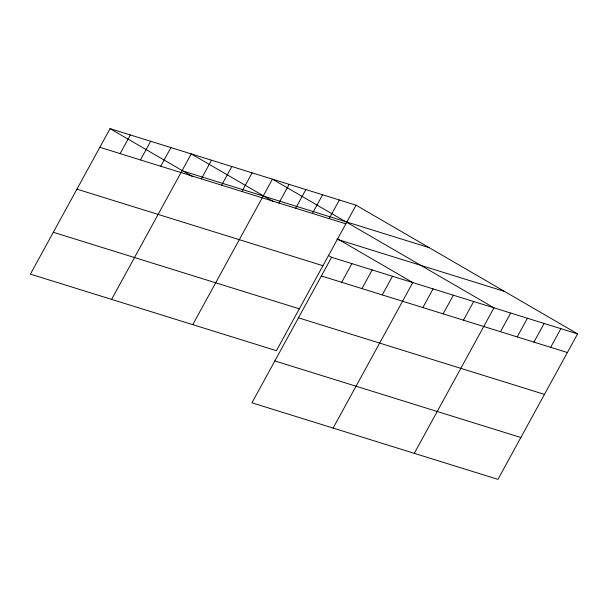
<?xml version="1.0" encoding="UTF-8"?>
<svg xmlns="http://www.w3.org/2000/svg" width="608" height="608" viewBox="0 0 608 608"><rect width="100%" height="100%" fill="white"/><g stroke="black" fill="none" stroke-linecap="round" stroke-linejoin="round"><path stroke-width="0.91" d="M356.068 205.192L110.056 128.638L30.4 274.132L276.412 350.687L356.068 205.192L577.6 333.868L497.944 479.362L251.932 402.808L331.588 257.313L577.6 333.868M120.141 153.604L130.348 134.953M140.433 159.919L150.647 141.269M160.732 166.235L170.939 147.584M111.583 299.394L191.239 153.9L273.349 201.598M201.324 178.874L211.531 160.216M221.616 185.189L231.83 166.531M241.916 191.505L252.122 172.847M192.766 324.657L272.422 179.162L493.954 307.838L414.299 453.332M278.935 203.026L289.15 184.368M295.663 208.225L305.877 189.574M312.398 213.431L322.605 194.78M329.126 218.637L339.34 199.986M341.673 282.287L351.888 263.629M361.965 288.602L372.18 269.944M382.265 294.918L392.479 276.26M333.116 428.07L412.771 282.576L337.212 238.686M422.856 307.549L433.071 288.891M443.148 313.865L453.363 295.207M463.448 320.18L473.662 301.522M500.475 331.702L510.682 313.044M517.203 336.908L527.417 318.25M533.93 342.114L544.145 323.456M550.658 347.32L560.872 328.662M183.16 171.099L429.172 247.654M99.841 147.288L345.853 223.843M337.022 239.294L504.496 291.407M76.927 189.149L322.939 265.704M321.374 275.971L567.386 352.526M53.314 232.271L299.326 308.826M298.46 317.824L544.472 394.379M274.854 360.954L520.858 437.509M110.056 128.638L192.987 176.806M328.343 255.428L331.588 257.313"/></g></svg>
